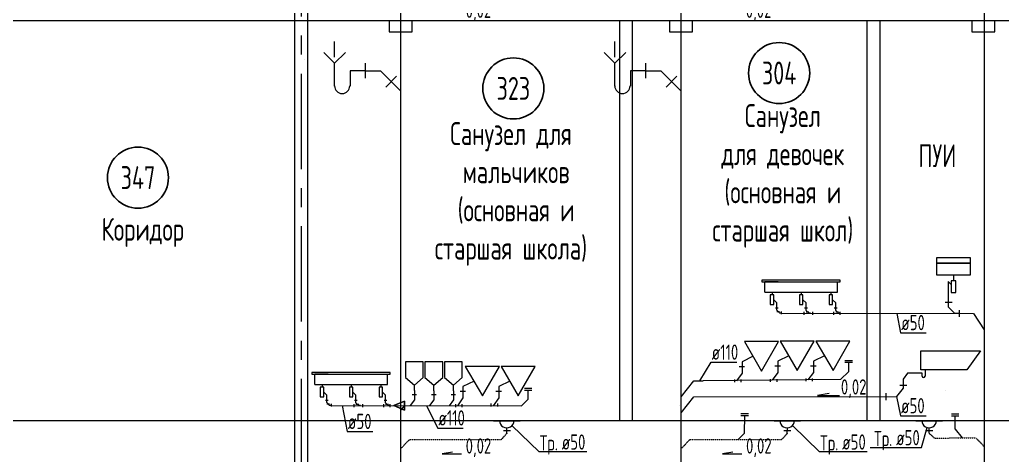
# Model space of a CAD drawing. Header units: millimetres. Extents: x -8689834 to 9419935, y -370377 to 166066.
# Drawn here: x -265036 to -252167, y -9113 to -3403 of the extents above; entities that cross this region are included whole.
import ezdxf
from ezdxf.enums import TextEntityAlignment as Align

# ---------------------------------------------------------------- set-up
doc = ezdxf.new("R2010")
doc.units = ezdxf.units.MM
doc.header["$MEASUREMENT"] = 0
doc.linetypes.add('CENTER', pattern=[2, 1.25, -0.25, 0.25, -0.25])
doc.linetypes.add('gost5', pattern=[0.137795, 0.098425, -0.03937, 0, 0])
doc.layers.get('0').update_dxf_attribs({"color": 250, "lineweight": 9})
for name, color, linetype, lineweight in [('_0', 250, 'Continuous', 9), ('АР_Маркер экспликации', 239, 'Continuous', 13), ('АР_Номер помещения', 1, 'Continuous', 25), ('АР_Оси', 195, 'Continuous', 9), ('АР_Помещения_площадь', 19, 'Continuous', 9), ('ВК_канализация', 32, 'Continuous', 30)]:
    doc.layers.add(name, color=color, linetype=linetype, lineweight=lineweight)
for name, color, linetype in [('PDF _0', 7, 'Continuous'), ('PDF __ВК-Text В1', 7, 'Continuous'), ('PDF __ВК-В1', 5, 'Continuous'), ('PDF __ВК-переход', 7, 'Continuous'), ('PDF __ВК-противопожарные муфты', 1, 'Continuous'), ('PDF __ВК-стены', 7, 'Continuous'), ('PDF __К14', 3, 'Continuous'), ('PDF __Сантехника', 7, 'Continuous'), ('PDF _TEKSTBK', 7, 'Continuous'), ('АР_Таблицы', 250, 'Continuous')]:
    doc.layers.add(name, color=color, linetype=linetype)
doc.layers.add('PDF __ВК-К1', color=7, linetype='Continuous', true_color=0xb80000)
doc.styles.add('ISOCPEUR', font='isocpeur.ttf', dxfattribs={"width": 0.7})
doc.styles.get("Standard").update_dxf_attribs({"font": 'isocpeur.ttf', "width": 0.7})

# ---------------------------------------------------------------- blocks, each defined once
blk = doc.blocks.new('*U3382')
at = {"layer": 'АР_Номер помещения', "color": 7}
blk.add_circle((-15720, 4793), 400, dxfattribs=at)
at = {"layer": 'АР_Помещения_площадь', "color": 7}
blk.add_line((-13545, 633), (-13545, 633), dxfattribs=at)
at = {"color": 7, "style": 'ISOCPEUR', "width": 0.7, "flags": 1}
blk.add_attdef('КАТЕГОРИЯ', (-499, -2092), '', height=250, dxfattribs=at)
at = {"layer": 'АР_Номер помещения', "color": 7, "style": 'ISOCPEUR', "width": 0.7}
blk.add_attdef('НОМЕР_ПОМЕЩЕНИЯ', text='', height=300, dxfattribs=at).set_placement((-15720, 4793), align=Align.MIDDLE_CENTER)
at = {"layer": 'АР_Помещения_площадь', "color": 7, "lineweight": 30, "width": 0.7, "flags": 104}
blk.add_attdef('ИМЯ_ПОМЕЩЕНИЯ', text='', height=100, dxfattribs=at).set_placement((158, 1217), align=Align.MIDDLE_CENTER)
at = {"layer": 'АР_Помещения_площадь', "color": 7, "style": 'ISOCPEUR', "width": 0.7}
blk.add_attdef('ПЛОЩАДЬ_ПОМЕЩЕНИЯ', text='', height=200, dxfattribs=at).set_placement((-13540, 880), align=Align.MIDDLE_RIGHT)
blk = doc.blocks.new('*U3380')
at = {"layer": 'АР_Номер помещения', "color": 7}
blk.add_circle((-15720, 4793), 400, dxfattribs=at)
at = {"layer": 'АР_Помещения_площадь', "color": 7}
blk.add_line((-13545, 633), (-13545, 633), dxfattribs=at)
at = {"color": 7, "style": 'ISOCPEUR', "width": 0.7, "flags": 1}
blk.add_attdef('КАТЕГОРИЯ', (-499, -2092), '', height=250, dxfattribs=at)
at = {"layer": 'АР_Номер помещения', "color": 7, "style": 'ISOCPEUR', "width": 0.7}
blk.add_attdef('НОМЕР_ПОМЕЩЕНИЯ', text='', height=300, dxfattribs=at).set_placement((-15720, 4793), align=Align.MIDDLE_CENTER)
at = {"layer": 'АР_Помещения_площадь', "color": 7, "lineweight": 30, "width": 0.7, "flags": 104}
blk.add_attdef('ИМЯ_ПОМЕЩЕНИЯ', text='', height=100, dxfattribs=at).set_placement((158, 1217), align=Align.MIDDLE_CENTER)
at = {"layer": 'АР_Помещения_площадь', "color": 7, "style": 'ISOCPEUR', "width": 0.7}
blk.add_attdef('ПЛОЩАДЬ_ПОМЕЩЕНИЯ', text='', height=200, dxfattribs=at).set_placement((-13540, 880), align=Align.MIDDLE_RIGHT)
blk = doc.blocks.new('*U3374')
at = {"layer": 'АР_Номер помещения', "color": 7}
blk.add_circle((-15720, 4793), 400, dxfattribs=at)
at = {"layer": 'АР_Помещения_площадь', "color": 7}
blk.add_line((-13545, 633), (-13545, 633), dxfattribs=at)
at = {"color": 7, "style": 'ISOCPEUR', "width": 0.7, "flags": 1}
blk.add_attdef('КАТЕГОРИЯ', (-499, -2092), '', height=250, dxfattribs=at)
at = {"layer": 'АР_Номер помещения', "color": 7, "style": 'ISOCPEUR', "width": 0.7}
blk.add_attdef('НОМЕР_ПОМЕЩЕНИЯ', text='', height=300, dxfattribs=at).set_placement((-15720, 4793), align=Align.MIDDLE_CENTER)
at = {"layer": 'АР_Помещения_площадь', "color": 7, "lineweight": 30, "width": 0.7, "flags": 104}
blk.add_attdef('ИМЯ_ПОМЕЩЕНИЯ', text='', height=100, dxfattribs=at).set_placement((158, 1217), align=Align.MIDDLE_CENTER)
at = {"layer": 'АР_Помещения_площадь', "color": 7, "style": 'ISOCPEUR', "width": 0.7}
blk.add_attdef('ПЛОЩАДЬ_ПОМЕЩЕНИЯ', text='', height=200, dxfattribs=at).set_placement((-13540, 880), align=Align.MIDDLE_RIGHT)
blk = doc.blocks.new('*U3330')
at = {"layer": 'АР_Номер помещения', "color": 7}
blk.add_circle((-15720, 4793), 400, dxfattribs=at)
at = {"layer": 'АР_Помещения_площадь', "color": 7}
blk.add_line((-13545, 633), (-13545, 633), dxfattribs=at)
at = {"color": 7, "style": 'ISOCPEUR', "width": 0.7, "flags": 1}
blk.add_attdef('КАТЕГОРИЯ', (-499, -2092), '', height=250, dxfattribs=at)
at = {"layer": 'АР_Номер помещения', "color": 7, "style": 'ISOCPEUR', "width": 0.7}
blk.add_attdef('НОМЕР_ПОМЕЩЕНИЯ', text='', height=300, dxfattribs=at).set_placement((-15720, 4793), align=Align.MIDDLE_CENTER)
at = {"layer": 'АР_Помещения_площадь', "color": 7, "lineweight": 30, "width": 0.7, "flags": 104}
blk.add_attdef('ИМЯ_ПОМЕЩЕНИЯ', text='', height=100, dxfattribs=at).set_placement((158, 1217), align=Align.MIDDLE_CENTER)
at = {"layer": 'АР_Помещения_площадь', "color": 7, "style": 'ISOCPEUR', "width": 0.7}
blk.add_attdef('ПЛОЩАДЬ_ПОМЕЩЕНИЯ', text='', height=200, dxfattribs=at).set_placement((-13540, 880), align=Align.MIDDLE_RIGHT)

msp = doc.modelspace()

# ---------------------------------------------------------------- linework, layer by layer
at = {"layer": '_0', "color": 244, "ltscale": 500, "true_color": 0x991b1e}
msp.add_lwpolyline([(-252784.8, -8769.7), (-252691, -8883.6)], dxfattribs=at)
at = {"layer": 'PDF _0', "color": 3, "lineweight": 13}
for centre in [(-258657.1, -8657.3), (-258657.1, -8657.3), (-254985.1, -8657.3), (-254985.1, -8657.3), (-253126.6, -8657.3), (-253126.6, -8657.3)]:
    msp.add_arc(centre, 95.2, 179.99999, 0.00001, dxfattribs=at)
at = {"layer": 'PDF __ВК-Text В1', "lineweight": 13}
for points in [[(-254433.7, -8301.1), (-254588.3, -8327.2), (-254300.8, -8327.2)], [(-259368, -9069.5), (-259504.3, -9092.5), (-259250.9, -9092.5)], [(-255695.9, -9069.5), (-255832.2, -9092.5), (-255578.8, -9092.5)]]:
    msp.add_lwpolyline(points, dxfattribs=at)
at = {"layer": 'PDF __ВК-В1', "color": 244, "lineweight": 13, "true_color": 0x991b1e}
for points in [[(-260044.3, -18399.6), (-260044.2, -2233.4)], [(-256372.4, -18399.6), (-256372.2, -2233.4)], [(-252402.3, -18399.6), (-252402.2, -2233.4)]]:
    msp.add_lwpolyline(points, dxfattribs=at)
at = {"layer": 'PDF __ВК-К1', "lineweight": 13}
for points in [[(-260509.9, -3973.2), (-260509.9, -4172.1)], [(-256839.5, -3973.2), (-256839.5, -4172.1)], [(-260509.9, -4074.8), (-260708.9, -4074.8)], [(-260509.9, -4074.8), (-260311, -4074.8), (-260044.3, -4341.5)], [(-256839.5, -4074.8), (-257038.5, -4074.8)], [(-256839.5, -4074.8), (-256640.6, -4074.8), (-256373.9, -4341.5)], [(-260099.3, -4142.5), (-260239, -4286.4)], [(-256428.9, -4142.5), (-256568.6, -4286.4)], [(-253406.9, -8038.2), (-253466.2, -8114.4)], [(-253466.2, -8114.4), (-253466.2, -8232.9), (-253550.8, -8343)], [(-253419.6, -8199.1), (-253508.5, -8199.1)], [(-253686.3, -8389.6), (-253686.3, -8296.4)], [(-258828.6, -8659.4), (-258481.5, -8659.4)], [(-255156.5, -8659.4), (-254809.4, -8659.4)], [(-253298.1, -8659.4), (-252951, -8659.4)]]:
    msp.add_lwpolyline(points, dxfattribs=at)
at = {"layer": 'PDF __ВК-К1', "color": 244, "lineweight": 13, "true_color": 0x991b1e}
for points in [[(-252876.4, -6976), (-252876.4, -7166.5)], [(-255136.8, -7178.2), (-255100.4, -7178.2)], [(-255119.4, -7209.6), (-255119.4, -7173.1)], [(-254756.9, -7178.2), (-254720.5, -7178.2)], [(-254737.8, -7213.4), (-254737.8, -7176.9)], [(-254368.3, -7178.2), (-254331.8, -7178.2)], [(-254349.2, -7214.7), (-254349.2, -7178.2)], [(-252914.5, -7107.2), (-252825.6, -7107.2)], [(-252732.4, -7255.4), (-252787.5, -7255.4), (-252876.4, -7166.5)], [(-255058.5, -7249.9), (-255082.8, -7249.9), (-255119.4, -7209.6)], [(-255119.4, -7228.7), (-255083, -7228.7)], [(-255058.7, -7265.1), (-255058.7, -7228.7)], [(-254767.3, -7233.7), (-254767.3, -7270.2)], [(-254678.8, -7250.8), (-254701.4, -7250.8), (-254737.8, -7213.4)], [(-254737.8, -7232.5), (-254701.4, -7232.5)], [(-254653.6, -7233.7), (-254653.6, -7270.2)], [(-254378.7, -7233.7), (-254378.7, -7270.2)], [(-254290.2, -7251.7), (-254312.8, -7251.7), (-254349.2, -7214.7)], [(-254349.2, -7233.7), (-254312.8, -7233.7)], [(-254290.2, -7270.2), (-254290.2, -7233.7)], [(-252732.4, -7210.9), (-252732.4, -7299.8)], [(-255541.4, -7952.6), (-255614, -7952.6)], [(-255576, -7887), (-255576, -8035.6)], [(-255073.2, -7946.7), (-255145.7, -7946.7)], [(-255107.7, -7881.1), (-255107.7, -8029.6)], [(-254604.9, -7946.7), (-254677.5, -7946.7)], [(-254639.5, -7881.1), (-254639.5, -8029.6)], [(-254284.3, -8119.6), (-254177.5, -8012.8), (-254177.5, -7894.2)], [(-254227.4, -7868.1), (-254130.1, -7868.1)], [(-254227.4, -7894.2), (-254130.1, -7894.2)], [(-255576, -8035.6), (-255648.4, -8134.8)], [(-255107.7, -8029.6), (-255180.2, -8128.8)], [(-254736.5, -8140.5), (-254736.5, -8104)], [(-254639.5, -8029.6), (-254712, -8122.9)], [(-254652.8, -8140.5), (-254652.8, -8104)], [(-259230.7, -8212.9), (-259230.7, -8361.5)], [(-258762.5, -8212.9), (-258762.5, -8361.5)], [(-258425.6, -8232.6), (-258328.3, -8232.6)], [(-254284.3, -8119.6), (-256085.8, -8138.1)], [(-255669.1, -8155.2), (-255669.1, -8118.8)], [(-255585.3, -8155.2), (-255585.3, -8118.8)], [(-255200.9, -8149.3), (-255200.9, -8112.8)], [(-255117.1, -8149.3), (-255117.1, -8112.8)], [(-259838, -8320.4), (-259896, -8320.4)], [(-259865.6, -8265.2), (-259865.6, -8383.9)], [(-259582.8, -8321), (-259640.8, -8321)], [(-259610.4, -8265.8), (-259610.4, -8384.5)], [(-259327.6, -8321.6), (-259385.6, -8321.6)], [(-259355.2, -8266.4), (-259355.2, -8385.1)], [(-259230.7, -8361.5), (-259303.2, -8462.9)], [(-259196.2, -8278.5), (-259268.7, -8278.5)], [(-258762.5, -8361.5), (-258835, -8464)], [(-258727.9, -8278.5), (-258800.4, -8278.5)], [(-258463.3, -8464.9), (-258375.7, -8377.4), (-258375.7, -8258.7)], [(-258425.6, -8258.7), (-258328.3, -8258.7)], [(-261031, -8388.4), (-260994.5, -8388.4)], [(-261013.6, -8419.7), (-261013.6, -8383.3)], [(-260952.6, -8460.1), (-260976.9, -8460.1), (-261013.6, -8419.7)], [(-261013.6, -8438.8), (-260977.1, -8438.8)], [(-260952.8, -8475.2), (-260952.8, -8438.8)], [(-260661.4, -8443.9), (-260661.4, -8480.3)], [(-260651, -8388.4), (-260614.6, -8388.4)], [(-260631.9, -8423.5), (-260631.9, -8387.1)], [(-260572.9, -8460.9), (-260595.5, -8460.9), (-260631.9, -8423.5)], [(-260631.9, -8442.6), (-260595.5, -8442.6)], [(-260547.7, -8443.9), (-260547.7, -8480.3)], [(-260272.8, -8443.9), (-260272.8, -8480.3)], [(-260262.4, -8388.4), (-260226, -8388.4)], [(-260243.3, -8424.8), (-260243.3, -8388.4)], [(-260184.3, -8461.8), (-260206.9, -8461.8), (-260243.3, -8424.8)], [(-260243.3, -8443.9), (-260206.9, -8443.9)], [(-260184.3, -8480.3), (-260184.3, -8443.9)], [(-259865.6, -8383.9), (-259923.6, -8461.2)], [(-259610.4, -8384.5), (-259668.4, -8461.8)], [(-259355.2, -8385.1), (-259413.2, -8462.4)], [(-259323.9, -8481.1), (-259323.9, -8444.7)], [(-259240.1, -8481.1), (-259240.1, -8444.7)], [(-258859.5, -8472.3), (-258859.5, -8435.9)], [(-258775.8, -8472.3), (-258775.8, -8435.9)], [(-255630.8, -8910.1), (-255543.3, -8822.5), (-255540.3, -8592.9)], [(-255590.1, -8566.8), (-255492.8, -8566.8)], [(-255590.1, -8592.9), (-255492.8, -8592.9)], [(-252834.4, -8571.1), (-252737.1, -8571.1)], [(-252834.4, -8597.2), (-252737.1, -8597.2)], [(-252784.8, -8769.7), (-252785.7, -8597.2), (-252785.7, -8597.2)], [(-258828.6, -8659.4), (-258481.5, -8659.4)], [(-255156.5, -8659.4), (-254809.4, -8659.4)], [(-253298.1, -8659.4), (-252951, -8659.4)], [(-258608.5, -8790.6), (-258701.6, -8790.6)], [(-258608.5, -8790.6), (-258701.6, -8790.6)], [(-258655, -8824.5), (-258654.4, -8752.5)], [(-254936.4, -8790.6), (-255029.6, -8790.6)], [(-254936.4, -8790.6), (-255029.6, -8790.6)], [(-254983, -8824.5), (-254982.3, -8752.5)], [(-253078, -8790.6), (-253171.1, -8790.6)], [(-253078, -8790.6), (-253171.1, -8790.6)], [(-253124.5, -8824.5), (-253123.9, -8752.5)]]:
    msp.add_lwpolyline(points, dxfattribs=at)
at = {"layer": 'PDF __ВК-К1', "color": 244, "linetype": 'gost5', "lineweight": 13, "ltscale": 0.5, "true_color": 0x991b1e}
for points in [[(-258655, -8824.5), (-258731.2, -8909.2), (-259932.7, -8909.2), (-260042.8, -9023.5)], [(-254983, -8824.5), (-255059.2, -8909.2), (-256260.7, -8909.2), (-256370.7, -9023.5)], [(-253124.5, -8824.5), (-253054.9, -8887.6), (-252515.4, -8883), (-252405.4, -8997.3)]]:
    msp.add_lwpolyline(points, dxfattribs=at)
at = {"layer": 'PDF __ВК-переход', "lineweight": 13}
msp.add_lwpolyline([(-259994.9, -8520.6), (-259994.9, -8402.1), (-260134.6, -8461.3), (-259994.9, -8520.6), (-259994.9, -8402.1), (-260134.6, -8461.3), (-259994.9, -8520.6), (-260134.6, -8461.3), (-259994.9, -8402.1)], close=True, dxfattribs=at)
at = {"layer": 'PDF __ВК-противопожарные муфты', "lineweight": 13}
for points in [[(-260294.2, -3412.4), (-260048.7, -3412.4), (-259798.9, -3412.4)], [(-260196.8, -3412.4), (-260196.8, -3560.6), (-259896.3, -3560.6), (-259896.3, -3412.4)], [(-256623.8, -3412.4), (-256378.3, -3412.4), (-256128.5, -3412.4)], [(-256526.4, -3412.4), (-256526.4, -3560.6), (-256225.9, -3560.6), (-256225.9, -3412.4)], [(-252662.5, -3412.4), (-252417, -3412.4), (-252167.2, -3412.4)], [(-252565.1, -3412.4), (-252565.1, -3560.6), (-252264.6, -3560.6), (-252264.6, -3412.4)]]:
    msp.add_lwpolyline(points, dxfattribs=at)
at = {"layer": 'PDF __ВК-стены', "color": 18, "lineweight": 13, "true_color": 0x000000}
for points in [[(-261436.6, 2298.1), (-261436.6, -24400.4)], [(-261267.3, 2298.1), (-261267.3, -24400.4)], [(-286166.6, -3412.4), (-223080.9, -3412.4)], [(-257182.5, -3412.4), (-257182.5, -8657.3)], [(-257013.2, -3412.4), (-257013.2, -8657.3)], [(-253942.5, -3412.4), (-253942.5, -8661.5)], [(-253773.2, -3412.4), (-253773.2, -8661.5)], [(-278656.6, -8657.3), (-223080.9, -8657.3)]]:
    msp.add_lwpolyline(points, dxfattribs=at)
at = {"layer": 'PDF __К14', "lineweight": 13}
for points in [[(-260912.1, -3892.8), (-260912.1, -3689.6)], [(-257241.7, -3892.8), (-257241.7, -3689.6)]]:
    msp.add_lwpolyline(points, dxfattribs=at)
at = {"layer": 'PDF __Сантехника', "lineweight": 13}
for points in [[(-252584.3, -6523), (-253028.7, -6523), (-253028.7, -6595), (-252584.3, -6595)], [(-252584.3, -6595), (-253028.7, -6595), (-253028.7, -6747.4), (-252584.3, -6747.4)], [(-254288.5, -6815.6), (-255315.5, -6815.6), (-255315.5, -6839.9), (-254288.5, -6839.9)], [(-252774.8, -6827.8), (-252838.3, -6827.8), (-252838.3, -6980.2), (-252774.8, -6980.2)], [(-255159.4, -7011.7), (-255206.2, -7011.7), (-255206.2, -7138.3), (-255159.4, -7138.3)], [(-254779.4, -7011.7), (-254824.6, -7011.7), (-254824.6, -7138.3), (-254779.4, -7138.3)], [(-254390.8, -7011.7), (-254435.9, -7011.7), (-254435.9, -7138.3), (-254390.8, -7138.3)], [(-255320.3, -8007.9), (-255099.2, -7621), (-255544.9, -7621)], [(-254852.1, -8002), (-254631, -7615.1), (-255076.7, -7615.1)], [(-254383.8, -8002), (-254162.8, -7615.1), (-254608.4, -7615.1)], [(-253233.3, -7741.9), (-252454.5, -7741.9), (-252632.2, -7991.6), (-253233.3, -7991.6)], [(-258975.1, -8333.8), (-258754, -7946.9), (-259199.6, -7946.9)], [(-258506.8, -8333.8), (-258285.7, -7946.9), (-258731.4, -7946.9)], [(-260182.6, -8025.8), (-261209.7, -8025.8), (-261209.7, -8050), (-260182.6, -8050)], [(-261053.5, -8221.8), (-261100.4, -8221.8), (-261100.4, -8348.5), (-261053.5, -8348.5)], [(-260673.6, -8221.8), (-260718.7, -8221.8), (-260718.7, -8348.5), (-260673.6, -8348.5)], [(-260285, -8221.8), (-260330.1, -8221.8), (-260330.1, -8348.5), (-260285, -8348.5)]]:
    msp.add_lwpolyline(points, close=True, dxfattribs=at)
for points in [[(-252806.5, -6747.4), (-252806.5, -6827.8)], [(-255277.4, -6973.5), (-255277.4, -6839.9)], [(-255103.9, -6839.9), (-255277.4, -6839.9)], [(-254326.6, -6973.5), (-254326.6, -6839.9)], [(-252838.3, -6874.4), (-252876.4, -6836.3), (-252876.4, -6976)], [(-255277.4, -6973.5), (-254326.6, -6973.5)], [(-255181.9, -6973.5), (-255181.9, -7011.7)], [(-255119.5, -7115.8), (-255159.4, -7075.9)], [(-254802, -6973.5), (-254802, -7011.7)], [(-254737.8, -7115.8), (-254779.4, -7075.9)], [(-254413.4, -6973.5), (-254413.4, -7011.7)], [(-254349.2, -7115.8), (-254390.8, -7075.9)], [(-255119.5, -7178.2), (-255119.5, -7115.8)], [(-254737.8, -7178.2), (-254737.8, -7115.8)], [(-254349.2, -7178.2), (-254349.2, -7115.8)], [(-255430.9, -7814.5), (-255576, -7887)], [(-254962.7, -7808.5), (-255107.7, -7881.1)], [(-254494.4, -7808.5), (-254639.5, -7881.1)], [(-259865.6, -8265.2), (-259865.6, -8193.4), (-259749.6, -8091.3), (-259749.6, -7886.9), (-259984.3, -7886.9), (-259984.3, -8091.3), (-259865.6, -8193.4)], [(-259610.4, -8265.8), (-259610.4, -8194), (-259494.4, -8091.9), (-259494.4, -7887.5), (-259729.1, -7887.5), (-259729.1, -8091.9), (-259610.4, -8194)], [(-259355.2, -8266.4), (-259355.2, -8194.6), (-259239.2, -8092.5), (-259239.2, -7888.1), (-259473.9, -7888.1), (-259473.9, -8092.5), (-259355.2, -8194.6)], [(-261171.5, -8183.6), (-261171.5, -8050)], [(-260998, -8050), (-261171.5, -8050)], [(-260220.8, -8183.6), (-260220.8, -8050)], [(-253216.4, -8076.3), (-253216.4, -8038.2), (-253406.9, -8038.2)], [(-253178.3, -7991.6), (-253178.3, -8076.3)], [(-261171.5, -8183.6), (-260220.8, -8183.6)], [(-261076.1, -8183.6), (-261076.1, -8221.8)], [(-260696.1, -8183.6), (-260696.1, -8221.8)], [(-260307.5, -8183.6), (-260307.5, -8221.8)], [(-259085.6, -8140.4), (-259230.7, -8212.9)], [(-258617.4, -8140.4), (-258762.5, -8212.9)], [(-261013.6, -8325.9), (-261053.5, -8286)], [(-261013.6, -8388.4), (-261013.6, -8325.9)], [(-260631.9, -8325.9), (-260673.6, -8286)], [(-260631.9, -8388.4), (-260631.9, -8325.9)], [(-260243.3, -8325.9), (-260285, -8286)], [(-260243.3, -8388.4), (-260243.3, -8325.9)]]:
    msp.add_lwpolyline(points, dxfattribs=at)
msp.add_arc((-253197.4, -8074.2), 19, 180.00002, 359.99998, dxfattribs=at)
at = {"layer": 'PDF _TEKSTBK', "lineweight": 13}
for points in [[(-260912.1, -3973.2), (-261051.8, -3833.5)], [(-260912.1, -4273.7), (-260912.1, -3973.2), (-260768.1, -3833.5)], [(-257241.7, -3973.2), (-257381.4, -3833.5)], [(-257241.7, -4273.7), (-257241.7, -3973.2), (-257097.7, -3833.5)], [(-260708.9, -4074.8), (-260708.9, -4273.7)], [(-257038.5, -4074.8), (-257038.5, -4273.7)]]:
    msp.add_lwpolyline(points, dxfattribs=at)
for centre in [(-260812.6, -4271.6), (-257142.2, -4271.6)]:
    msp.add_arc(centre, 99.5, 180.00001, 359.99999, dxfattribs=at)
at = {"layer": 'АР_Оси', "color": 18, "linetype": 'CENTER', "lineweight": 13, "ltscale": 1000, "true_color": 0x000000}
msp.add_line((-261347.7, -25361.3), (-261345.5, 5709.8), dxfattribs=at)
at = {"layer": 'ВК_канализация', "color": 244, "lineweight": 13, "ltscale": 500, "true_color": 0x991b1e}
for points in [[(-255058.7, -7249.9), (-252544.4, -7255.8), (-252402.8, -7468)], [(-256373.3, -8348.1), (-256205.2, -8138.1), (-256085.8, -8138.1)], [(-256373.3, -8558.3), (-256205.2, -8348.2), (-253550.8, -8343)], [(-260952.6, -8460.1), (-258463.3, -8464.9)], [(-259994.9, -8461.3), (-260045.4, -8516.8)]]:
    msp.add_lwpolyline(points, dxfattribs=at)
at = {"layer": 'ВК_канализация', "color": 18, "lineweight": 13, "ltscale": 500, "true_color": 0x000000}
for points in [[(-253548.5, -7253.7), (-253499.3, -7506), (-253164.1, -7506)], [(-256130.4, -8138.6), (-255981.1, -7893.3), (-255645.9, -7893.3)], [(-253550.8, -8343), (-253501.6, -8595.3), (-253166.3, -8595.3)], [(-260812.3, -8459.7), (-260745.5, -8801.6), (-260410.3, -8801.6)], [(-259709.5, -8462.5), (-259561.2, -8755.6), (-259226, -8755.6)], [(-257609.5, -9065.3), (-258234.4, -9065.3), (-258588.6, -8723.4)], [(-253937.4, -9065.3), (-254562.3, -9065.3), (-254916.6, -8723.4)], [(-253899.1, -9008.4), (-253224.6, -9008.4), (-253152.2, -8749)]]:
    msp.add_lwpolyline(points, dxfattribs=at)

# ---------------------------------------------------------------- block references
at = {"layer": 'АР_Маркер экспликации', "color": 7, "lineweight": 13}
ref = msp.add_blockref('*U3374', (-247767.2, -4556.5), dxfattribs=at)
ref.add_attrib('НОМЕР_ПОМЕЩЕНИЯ', '420', dxfattribs={"layer": 'АР_Номер помещения', "color": 7, "height": 300, "style": 'ISOCPEUR', "width": 0.7}).set_placement((-263486.9, 236.9), align=Align.MIDDLE_CENTER)
ref = msp.add_blockref('*U3330', (-239369.9, -8896), dxfattribs=at)
ref.add_attrib('НОМЕР_ПОМЕЩЕНИЯ', '304', dxfattribs={"layer": 'АР_Номер помещения', "color": 7, "height": 300, "style": 'ISOCPEUR', "width": 0.7}).set_placement((-255089.6, -4102.6), align=Align.MIDDLE_CENTER)
ref = msp.add_blockref('*U3382', (-242850.5, -9097.8), dxfattribs=at)
ref.add_attrib('НОМЕР_ПОМЕЩЕНИЯ', '323', dxfattribs={"layer": 'АР_Номер помещения', "color": 7, "height": 300, "style": 'ISOCPEUR', "width": 0.7}).set_placement((-258570.3, -4304.4), align=Align.MIDDLE_CENTER)
ref = msp.add_blockref('*U3380', (-247767.2, -10267), dxfattribs=at)
ref.add_attrib('НОМЕР_ПОМЕЩЕНИЯ', '347', dxfattribs={"layer": 'АР_Номер помещения', "color": 7, "height": 300, "style": 'ISOCPEUR', "width": 0.7}).set_placement((-263486.9, -5473.6), align=Align.MIDDLE_CENTER)

# ---------------------------------------------------------------- texts
at = {"layer": 'АР_Таблицы', "lineweight": 13, "ltscale": 100, "attachment_point": 4, "style": 'ISOCPEUR'}
for s, insert, char_height, width in [('\\pxi-1,l1,t1,5;0,02', (-259195.2, -3303), 200, 7500), ('\\pxi-1,l1,t1,5;0,02', (-255526.7, -3303), 200, 7500), ('\\pxi-1,l1,qc,t1,5;Санузел \\Pдля девочек \\P(основная и \\Pстаршая школ)', (-256586.3, -5451.3), 300, 3089.672), ('\\pxi-1,l1,qc,t1,5;Санузел для\\P мальчиков\\P (основная и \\Pстаршая школа)', (-260146.6, -5687.4), 300, 3089.672), ('\\pxi-1,l1,qc,t1,5;ПУИ', (-254563.6, -5187), 300, 3089.672), ('\\pxi-1,l1,t1,5;Коридор ', (-263963.5, -6191.7), 300, 9470.463), ('\\pxi-1,l1,t1,5;ø50', (-253491.5, -7373.3), 200, 7500), ('\\pxi-1,l1,t1,5;ø110', (-255973.3, -7760.7), 200, 7500), ('\\pxi-1,l1,t1,5;0,02', (-254281.2, -8240), 200, 7500), ('\\pxi-1,l1,t1,5;ø50', (-253493.8, -8462.6), 200, 7500), ('\\pxi-1,l1,t1,5;ø50', (-260737.7, -8668.9), 200, 7500), ('\\pxi-1,l1,t1,5;ø110', (-259553.5, -8622.9), 200, 7500), ('\\pxi-1,l1,t1,5;0,02', (-259195.2, -9013.5), 200, 7500), ('\\pxi-1,l1,t1,5;0,02', (-255523.2, -9013.5), 200, 7500)]:
    msp.add_mtext(s, dxfattribs=dict(at, insert=insert, char_height=char_height, width=width))
at = {"layer": 'ВК_канализация', "color": 18, "lineweight": 13, "ltscale": 100, "true_color": 0x000000, "char_height": 200, "attachment_point": 4, "style": 'ISOCPEUR'}
for s, insert, width in [('Тр.', (-258225.5, -8976.9), 5891.51), ('\\pxi-1,l1,t1,5;ø50', (-257937, -8938.7), 7500), ('Тр.', (-254553.4, -8976.9), 5891.51), ('\\pxi-1,l1,t1,5;ø50', (-254264.9, -8938.7), 7500), ('Тр.', (-253846.5, -8920), 5891.51), ('\\pxi-1,l1,t1,5;ø50', (-253558, -8881.8), 7500)]:
    msp.add_mtext(s, dxfattribs=dict(at, insert=insert, width=width))

doc.saveas('drawing.dxf')
